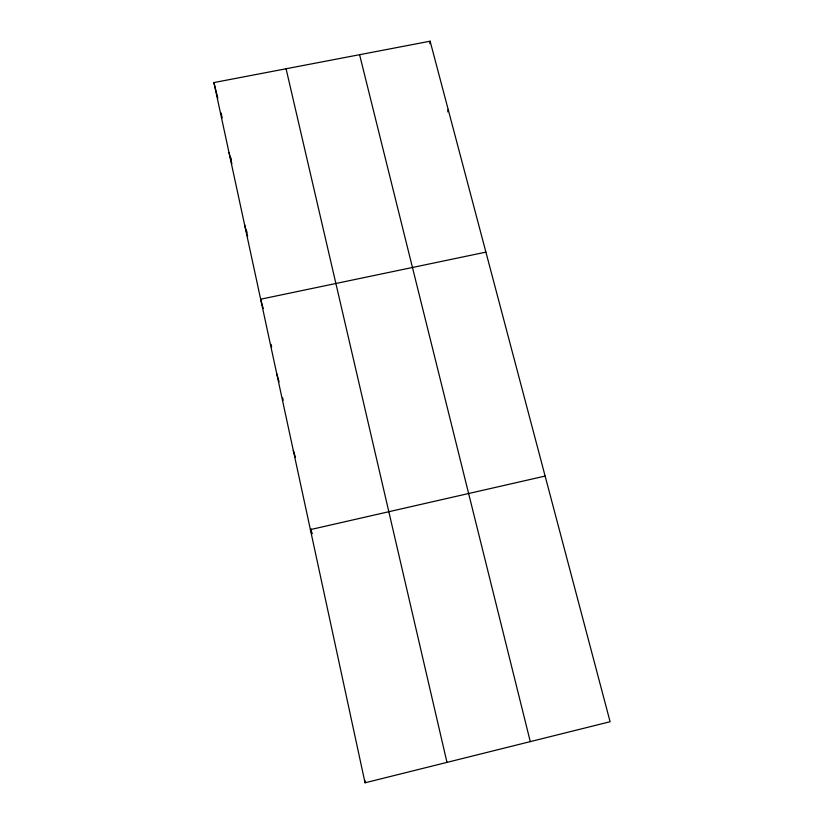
<?xml version="1.0" encoding="UTF-8"?>
<svg xmlns="http://www.w3.org/2000/svg" width="824" height="824" viewBox="0 0 824 824"><rect width="100%" height="100%" fill="white"/><g stroke="black" fill="none" stroke-linecap="round" stroke-linejoin="round"><path stroke-width="1.24" d="M429.809 43.734L430.118 41.2L213.9 82.575L365.042 782.8L610.1 721.731L430.118 41.2M447.751 111.879L448.163 109.438M545.128 476.066L310.391 529.616L311.997 533.787L310.916 528.761M485.903 252.123L260.662 299.215L263.216 308.516M293.303 450.44L295.476 457.248M276.73 373.674L279.089 381.811M244.604 224.808L247.653 236.375M229.02 152.625L231.874 163.708M213.9 82.575L217.835 98.18M359.583 54.703L530.285 741.621M286.072 68.763L446.979 762.385M221.11 112.95L222.181 117.894M230.73 157.497L231.266 159.969M246.376 229.937L246.912 232.44M271.106 344.422L271.642 346.904M282.642 397.827L283.168 400.299M364.888 780.39L365.042 782.8"/></g></svg>
